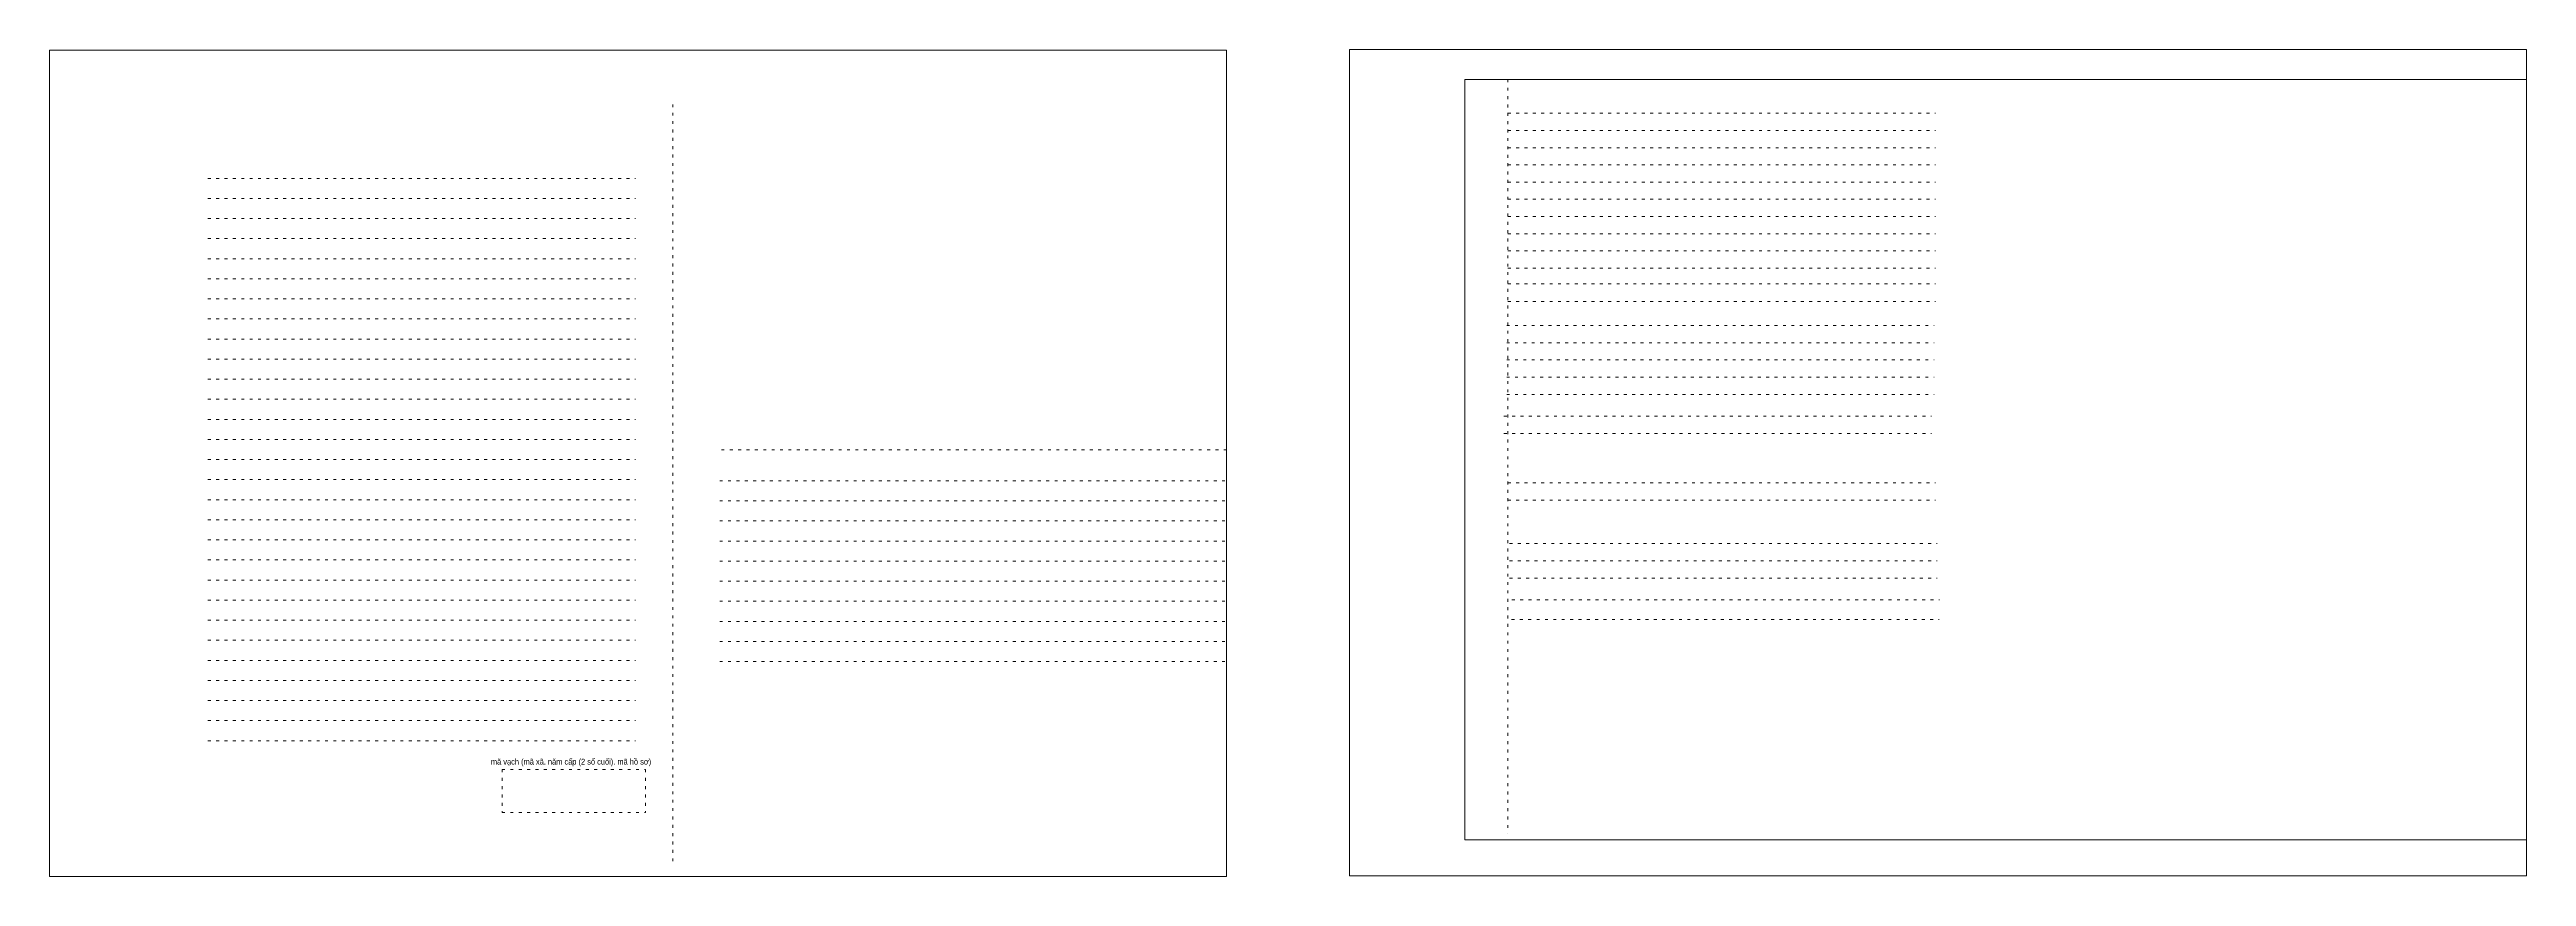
# Model space of a CAD drawing. Header units: metres. Extents: x 536499 to 537083, y 1836589 to 1837168.
# Drawn here: x 536996.6 to 537082.9, y 1836896.2 to 1836925.1 of the extents above; entities that cross this region are included whole.
import ezdxf
from ezdxf.enums import TextEntityAlignment as Align

# ---------------------------------------------------------------- set-up
doc = ezdxf.new("R2010")
doc.units = ezdxf.units.M
doc.header["$LTSCALE"] = 0.16
doc.linetypes.add('DOTTED', pattern=[1.5, 0.3, -1.2])
doc.layers.add('1', color=7, linetype='DOTTED', lineweight=13)

msp = doc.modelspace()

# ---------------------------------------------------------------- linework, layer by layer
at = {"layer": '1', "linetype": 'Continuous'}
for p, q in [((537045.93, 1836924.02), (537082.95, 1836924.02)), ((537045.93, 1836924.02), (537045.93, 1836897.52)), ((537045.93, 1836897.52), (537082.95, 1836897.52))]:
    msp.add_line(p, q, dxfattribs=at)
at = {"layer": '1'}
for p, q in [((537047.43, 1836924.02), (537047.43, 1836897.74)), ((537018.32, 1836923.15), (537018.32, 1836896.65)), ((537047.43, 1836922.84), (537062.34, 1836922.84)), ((537047.43, 1836922.24), (537062.34, 1836922.24)), ((537047.43, 1836921.64), (537062.34, 1836921.64)), ((537047.43, 1836921.04), (537062.34, 1836921.04)), ((537002.1, 1836920.57), (537017.01, 1836920.57)), ((537002.1, 1836919.87), (537017.01, 1836919.87)), ((537047.43, 1836920.44), (537062.34, 1836920.44)), ((537047.43, 1836919.84), (537062.34, 1836919.84)), ((537002.1, 1836919.17), (537017.01, 1836919.17)), ((537047.43, 1836919.24), (537062.34, 1836919.24)), ((537002.1, 1836918.47), (537017.01, 1836918.47)), ((537047.43, 1836918.64), (537062.34, 1836918.64)), ((537047.43, 1836918.04), (537062.34, 1836918.04)), ((537002.1, 1836917.77), (537017.01, 1836917.77)), ((537047.43, 1836917.44), (537062.34, 1836917.44)), ((537002.1, 1836917.07), (537017.01, 1836917.07)), ((537002.1, 1836916.37), (537017.01, 1836916.37)), ((537047.43, 1836916.89), (537062.34, 1836916.89)), ((537002.1, 1836915.67), (537017.01, 1836915.67)), ((537047.39, 1836915.44), (537062.3, 1836915.44)), ((537047.43, 1836916.28), (537062.34, 1836916.28)), ((537002.1, 1836914.97), (537017.01, 1836914.97)), ((537047.39, 1836914.84), (537062.3, 1836914.84)), ((537002.1, 1836914.27), (537017.01, 1836914.27)), ((537047.39, 1836914.24), (537062.3, 1836914.24)), ((537002.1, 1836913.57), (537017.01, 1836913.57)), ((537002.1, 1836912.87), (537017.01, 1836912.87)), ((537047.39, 1836913.64), (537062.3, 1836913.64)), ((537047.39, 1836913.04), (537062.3, 1836913.04)), ((537002.1, 1836912.17), (537017.01, 1836912.17)), ((537047.29, 1836912.28), (537062.2, 1836912.28)), ((537002.1, 1836911.47), (537017.01, 1836911.47)), ((537047.29, 1836911.68), (537062.2, 1836911.68)), ((537002.1, 1836910.77), (537017.01, 1836910.77)), ((537020.01, 1836911.11), (537037.62, 1836911.11)), ((537002.1, 1836910.07), (537017.01, 1836910.07)), ((537019.95, 1836910.03), (537037.56, 1836910.03)), ((537047.43, 1836909.96), (537062.34, 1836909.96)), ((537002.1, 1836909.37), (537017.01, 1836909.37)), ((537002.1, 1836908.67), (537017.01, 1836908.67)), ((537019.95, 1836909.33), (537037.56, 1836909.33)), ((537019.95, 1836908.63), (537037.56, 1836908.63)), ((537047.43, 1836909.36), (537062.34, 1836909.36)), ((537002.1, 1836907.97), (537017.01, 1836907.97)), ((537019.95, 1836907.93), (537037.56, 1836907.93)), ((537047.49, 1836907.84), (537062.4, 1836907.84)), ((537002.1, 1836907.27), (537017.01, 1836907.27)), ((537019.95, 1836907.23), (537037.56, 1836907.23)), ((537047.49, 1836907.24), (537062.4, 1836907.24)), ((537002.1, 1836906.57), (537017.01, 1836906.57)), ((537019.95, 1836906.53), (537037.56, 1836906.53)), ((537047.49, 1836906.64), (537062.4, 1836906.64)), ((537002.1, 1836905.87), (537017.01, 1836905.87)), ((537002.1, 1836905.17), (537017.01, 1836905.17)), ((537019.95, 1836905.83), (537037.56, 1836905.83)), ((537019.95, 1836905.13), (537037.56, 1836905.13)), ((537047.56, 1836905.19), (537062.47, 1836905.19)), ((537047.57, 1836905.88), (537062.48, 1836905.88)), ((537002.1, 1836904.47), (537017.01, 1836904.47)), ((537019.95, 1836904.43), (537037.56, 1836904.43)), ((537002.1, 1836903.77), (537017.01, 1836903.77)), ((537019.95, 1836903.73), (537037.56, 1836903.73)), ((537002.1, 1836903.07), (537017.01, 1836903.07)), ((537002.1, 1836902.37), (537017.01, 1836902.37)), ((537002.1, 1836901.67), (537017.01, 1836901.67)), ((537002.1, 1836900.97), (537017.01, 1836900.97)), ((537012.36, 1836899.97), (537017.36, 1836899.97)), ((537012.36, 1836899.97), (537012.36, 1836898.47)), ((537017.36, 1836899.97), (537017.36, 1836898.47)), ((537012.36, 1836898.47), (537017.36, 1836898.47))]:
    msp.add_line(p, q, dxfattribs=at)
at = {"layer": '1', "linetype": 'Continuous'}
for points in [[(536996.58, 1836896.24), (537037.62, 1836896.24), (537037.62, 1836925.04), (536996.58, 1836925.04)], [(537041.91, 1836896.26), (537082.95, 1836896.26), (537082.95, 1836925.06), (537041.91, 1836925.06)]]:
    msp.add_lwpolyline(points, close=True, dxfattribs=at)

# ---------------------------------------------------------------- texts
at = {"layer": '1', "width": 0.85}
msp.add_text('mã vạch (mã xã. năm cấp (2 số cuối). mã hồ sơ)', height=0.2, dxfattribs=at).set_placement((537014.765, 1836900.14), align=Align.CENTER)

doc.saveas('drawing.dxf')
